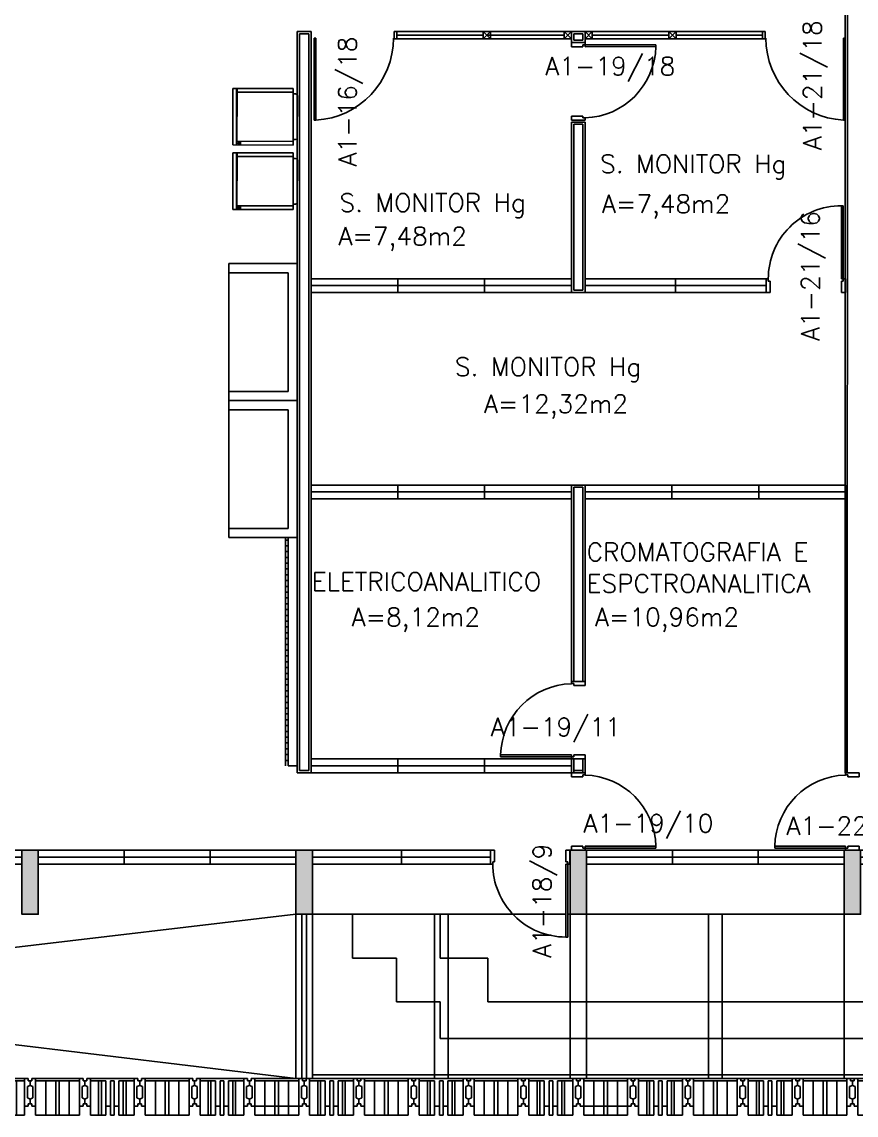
# Model space of a CAD drawing. Header units: inches. Extents: x -15 to 119, y -6 to 56.
# Drawn here: x 11.71 to 20.84, y 0.02 to 12 of the extents above; entities that cross this region are included whole.
import ezdxf

# ---------------------------------------------------------------- set-up
doc = ezdxf.new("R2010")
doc.units = ezdxf.units.IN
doc.header["$MEASUREMENT"] = 0
doc.header["$PDMODE"] = 1
doc.linetypes.add('HIDDEN', pattern=[9.525, 6.35, -3.175])
doc.layers.get('0').update_dxf_attribs({"linetype": 'CONTINUOUS'})
for name, color, linetype in [('ar-acesso', 2, 'CONTINUOUS'), ('ar-alv', 2, 'CONTINUOUS'), ('ar-brs', 1, 'CONTINUOUS'), ('ar-cap', 2, 'CONTINUOUS'), ('ar-castelo', 2, 'CONTINUOUS'), ('ar-copa', 1, 'CONTINUOUS'), ('ar-div', 2, 'CONTINUOUS'), ('ar-esq', 2, 'CONTINUOUS'), ('ar-estc', 3, 'CONTINUOUS'), ('ar-porta', 1, 'CONTINUOUS'), ('ar-proj', 1, 'HIDDEN'), ('ar-reboco', 2, 'CONTINUOUS'), ('ar-xis', 1, 'CONTINUOUS'), ('brs-proj', 1, 'HIDDEN'), ('brs1', 2, 'CONTINUOUS'), ('brs2', 1, 'CONTINUOUS'), ('brs3', 1, 'CONTINUOUS'), ('brs4', 1, 'CONTINUOUS'), ('brs5', 1, 'CONTINUOUS'), ('cap01', 2, 'CONTINUOUS'), ('cap02', 1, 'CONTINUOUS'), ('cong', 7, 'CONTINUOUS'), ('COZ1', 1, 'CONTINUOUS'), ('COZ2', 1, 'CONTINUOUS'), ('div1', 3, 'CONTINUOUS'), ('div2', 2, 'CONTINUOUS'), ('ENDEREÇO', 2, 'CONTINUOUS'), ('esq-01', 3, 'CONTINUOUS'), ('esq-02', 2, 'CONTINUOUS'), ('estc-01', 3, 'CONTINUOUS'), ('h-estc', 8, 'CONTINUOUS'), ('ptm', 2, 'CONTINUOUS'), ('ptm1', 1, 'CONTINUOUS')]:
    doc.layers.add(name, color=color, linetype=linetype)
doc.styles.add('UNB-100', font='simplex.shx', dxfattribs={"height": 0.2})
pattern_1 = [(0, (75.11, 47.725), (0, 0.0635), [])]

# ---------------------------------------------------------------- blocks, each defined once
blk = doc.blocks.new('plr01-01p')
at = {"layer": 'h-estc'}
blk.add_hatch(color=256, dxfattribs=at).paths.add_polyline_path([(0.09, 0.075), (-0.09, 0.075), (-0.09, -0.625), (0.09, -0.625)])
at = {"layer": 'cong'}
blk.add_point((0, 0), dxfattribs=at)
at = {"layer": 'estc-01'}
blk.add_lwpolyline([(-0.09, 0.075), (-0.09, -0.625), (0.09, -0.625), (0.09, 0.075)], close=True, dxfattribs=at)
blk = doc.blocks.new('esq02-01p')
at = {"layer": 'cong'}
blk.add_point((0, 0), dxfattribs=at)
at = {"layer": 'esq-01'}
for p, q in [((2.91, 0), (0.09, 0)), ((1.03, -0.075), (1.03, 0.075)), ((1.97, -0.075), (1.97, 0.075))]:
    blk.add_line(p, q, dxfattribs=at)
at = {"layer": 'esq-02'}
blk.add_lwpolyline([(2.91, -0.075), (0.09, -0.075), (0.09, 0.075), (2.91, 0.075)], close=True, dxfattribs=at)
blk = doc.blocks.new('pm-80-01p')
at = {"layer": 'cong'}
blk.add_point((0, 0), dxfattribs=at)
at = {"layer": 'ptm'}
for p, q in [((0.105, 0.075), (0.105, 0.875)), ((0.125, 0.875), (0.105, 0.875)), ((0.125, 0.075), (0.125, 0.875)), ((0.105, 0.075), (0.08, 0.075)), ((0.08, 0.075), (0.08, -0.075)), ((0.125, 0.075), (0.105, 0.075)), ((0.105, 0.075), (0.105, 0.05)), ((0.125, 0.05), (0.105, 0.05)), ((0.125, 0.05), (0.125, -0.075)), ((0.905, 0.05), (0.905, -0.075)), ((0.905, 0.05), (0.925, 0.05)), ((0.925, 0.075), (0.95, 0.075)), ((0.925, 0.075), (0.925, 0.05)), ((0.95, 0.075), (0.95, -0.075)), ((0.08, -0.075), (0.125, -0.075)), ((0.95, -0.075), (0.905, -0.075))]:
    blk.add_line(p, q, dxfattribs=at)
at = {"layer": 'ptm', "color": 1}
blk.add_arc((0.125, 0.075), 0.8, 360, 90, dxfattribs=at)
blk = doc.blocks.new('esq05-01p')
at = {"layer": 'cong'}
blk.add_point((0, 0), dxfattribs=at)
at = {"layer": 'esq-01'}
blk.add_line((2.0375, 0), (0.09, 0), dxfattribs=at)
at = {"layer": 'esq-02'}
blk.add_line((1.06375, 0.075), (1.06375, -0.075), dxfattribs=at)
blk.add_lwpolyline([(2.0375, -0.075), (0.09, -0.075), (0.09, 0.075), (2.0375, 0.075), (2.0375, -0.075)], close=True, dxfattribs=at)
at = {"xscale": -1}
blk.add_blockref('pm-80-01p', (2.9875, 0), dxfattribs=at)
blk = doc.blocks.new('brs01-01p-leste')
at = {"layer": 'brs1'}
for p, q in [((-3, 0.2), (-2.98, 0.2)), ((-3, 0.2), (-3, 0.15)), ((-3, 0.15), (-2.97, 0.137)), ((-2.98, 0.225), (-2.94, 0.225)), ((-2.98, 0.2), (-2.98, 0.225)), ((-2.97, 0.137), (-2.97, 0.013)), ((-2.94, -0.075), (-2.94, 0.225)), ((-2.42, 0.225), (-2.46, 0.225)), ((-2.46, -0.075), (-2.46, 0.225)), ((-2.4, 0.15), (-2.43, 0.137)), ((-2.43, 0.137), (-2.43, 0.013)), ((-2.42, 0.2), (-2.42, 0.225)), ((-2.4, 0.2), (-2.42, 0.2)), ((-2.4, 0.2), (-2.38, 0.2)), ((-2.4, 0.2), (-2.4, 0.15)), ((-2.4, 0.2), (-2.4, 0.15)), ((-2.4, 0.15), (-2.37, 0.137)), ((-2.38, 0.225), (-2.34, 0.225)), ((-2.38, 0.2), (-2.38, 0.225)), ((-2.37, 0.137), (-2.37, 0.013)), ((-2.34, -0.075), (-2.34, 0.225)), ((-1.82, 0.225), (-1.86, 0.225)), ((-1.86, -0.075), (-1.86, 0.225)), ((-1.8, 0.15), (-1.83, 0.137)), ((-1.83, 0.137), (-1.83, 0.013)), ((-1.82, 0.2), (-1.82, 0.225)), ((-1.8, 0.2), (-1.82, 0.2)), ((-1.8, 0.2), (-1.78, 0.2)), ((-1.8, 0.2), (-1.8, 0.15)), ((-1.8, 0.2), (-1.8, 0.15)), ((-1.8, 0.15), (-1.77, 0.137)), ((-1.78, 0.225), (-1.74, 0.225)), ((-1.78, 0.2), (-1.78, 0.225)), ((-1.77, 0.137), (-1.77, 0.013)), ((-1.74, -0.075), (-1.74, 0.225)), ((-1.22, 0.225), (-1.26, 0.225)), ((-1.26, -0.075), (-1.26, 0.225)), ((-1.2, 0.15), (-1.23, 0.137)), ((-1.23, 0.137), (-1.23, 0.013)), ((-1.22, 0.2), (-1.22, 0.225)), ((-1.2, 0.2), (-1.22, 0.2)), ((-1.2, 0.2), (-1.18, 0.2)), ((-1.2, 0.2), (-1.2, 0.15)), ((-1.2, 0.2), (-1.2, 0.15)), ((-1.2, 0.15), (-1.17, 0.137)), ((-1.18, 0.225), (-1.14, 0.225)), ((-1.18, 0.2), (-1.18, 0.225)), ((-1.17, 0.137), (-1.17, 0.013)), ((-1.14, -0.075), (-1.14, 0.225)), ((-0.62, 0.225), (-0.66, 0.225)), ((-0.66, -0.075), (-0.66, 0.225)), ((-0.6, 0.15), (-0.63, 0.137)), ((-0.63, 0.137), (-0.63, 0.013)), ((-0.62, 0.2), (-0.62, 0.225)), ((-0.6, 0.2), (-0.62, 0.2)), ((-0.6, 0.2), (-0.6, 0.15)), ((-0.6, 0.2), (-0.58, 0.2)), ((-0.6, 0.2), (-0.6, 0.15)), ((-0.6, 0.15), (-0.57, 0.137)), ((-0.58, 0.225), (-0.54, 0.225)), ((-0.58, 0.2), (-0.58, 0.225)), ((-0.57, 0.137), (-0.57, 0.013)), ((-0.54, -0.075), (-0.54, 0.225)), ((-0.02, 0.225), (-0.06, 0.225)), ((-0.06, -0.075), (-0.06, 0.225)), ((0, 0.15), (-0.03, 0.137)), ((-0.03, 0.137), (-0.03, 0.013)), ((-0.02, 0.2), (-0.02, 0.225)), ((0, 0.2), (-0.02, 0.2)), ((0, 0.2), (0, 0.15)), ((-3, 0), (-2.97, 0.013)), ((-2.4, 0), (-2.43, 0.013)), ((-2.4, 0), (-2.37, 0.013)), ((-1.8, 0), (-1.83, 0.013)), ((-1.8, 0), (-1.77, 0.013)), ((-1.2, 0), (-1.23, 0.013)), ((-1.2, 0), (-1.17, 0.013)), ((-0.6, 0), (-0.63, 0.013)), ((-0.6, 0), (-0.57, 0.013)), ((0, 0), (-0.03, 0.013)), ((-3, -0.05), (-3, 0)), ((-3, -0.05), (-2.98, -0.05)), ((-2.98, -0.05), (-2.98, -0.075)), ((-2.98, -0.075), (-2.94, -0.075)), ((-2.42, -0.075), (-2.46, -0.075)), ((-2.42, -0.05), (-2.42, -0.075)), ((-2.4, -0.05), (-2.42, -0.05)), ((-2.4, -0.05), (-2.4, 0)), ((-2.4, -0.05), (-2.4, 0)), ((-2.4, -0.05), (-2.38, -0.05)), ((-2.38, -0.05), (-2.38, -0.075)), ((-2.38, -0.075), (-2.34, -0.075)), ((-1.82, -0.075), (-1.86, -0.075)), ((-1.82, -0.05), (-1.82, -0.075)), ((-1.8, -0.05), (-1.82, -0.05)), ((-1.8, -0.05), (-1.8, 0)), ((-1.8, -0.05), (-1.8, 0)), ((-1.8, -0.05), (-1.78, -0.05)), ((-1.78, -0.05), (-1.78, -0.075)), ((-1.78, -0.075), (-1.74, -0.075)), ((-1.22, -0.075), (-1.26, -0.075)), ((-1.22, -0.05), (-1.22, -0.075)), ((-1.2, -0.05), (-1.22, -0.05)), ((-1.2, -0.05), (-1.2, 0)), ((-1.2, -0.05), (-1.2, 0)), ((-1.2, -0.05), (-1.18, -0.05)), ((-1.18, -0.05), (-1.18, -0.075)), ((-1.18, -0.075), (-1.14, -0.075)), ((-0.62, -0.075), (-0.66, -0.075)), ((-0.62, -0.05), (-0.62, -0.075)), ((-0.6, -0.05), (-0.62, -0.05)), ((-0.6, -0.05), (-0.6, 0)), ((-0.6, -0.05), (-0.6, 0)), ((-0.6, -0.05), (-0.58, -0.05)), ((-0.58, -0.05), (-0.58, -0.075)), ((-0.58, -0.075), (-0.54, -0.075)), ((-0.02, -0.075), (-0.06, -0.075)), ((-0.02, -0.05), (-0.02, -0.075)), ((0, -0.05), (-0.02, -0.05)), ((0, -0.05), (0, 0))]:
    blk.add_line(p, q, dxfattribs=at)
at = {"layer": 'brs2'}
for p, q in [((-2.94, 0.225), (-2.46, 0.225)), ((-2.34, 0.225), (-1.86, 0.225)), ((-2.229, 0.2), (-2.12, 0.2)), ((-1.971, 0.2), (-2.08, 0.2)), ((-1.74, 0.225), (-1.26, 0.225)), ((-1.14, 0.225), (-0.66, 0.225)), ((-1.029, 0.2), (-0.92, 0.2)), ((-0.771, 0.2), (-0.88, 0.2)), ((-0.54, 0.225), (-0.06, 0.225)), ((-2.772, -0.075), (-2.72, -0.075)), ((-2.628, -0.075), (-2.68, -0.075)), ((-1.572, -0.075), (-1.52, -0.075)), ((-1.428, -0.075), (-1.48, -0.075)), ((-0.372, -0.075), (-0.32, -0.075)), ((-0.228, -0.075), (-0.28, -0.075)), ((-2.229, -0.175), (-2.12, -0.175)), ((-1.971, -0.175), (-2.08, -0.175)), ((-1.029, -0.175), (-0.92, -0.175)), ((-0.771, -0.175), (-0.88, -0.175))]:
    blk.add_line(p, q, dxfattribs=at)
at = {"layer": 'brs3'}
for p, q in [((-2.82, 0.2), (-2.82, -0.175)), ((-2.772, 0.2), (-2.82, 0.2)), ((-2.772, 0.2), (-2.772, -0.175)), ((-2.628, 0.2), (-2.628, -0.175)), ((-2.628, 0.2), (-2.58, 0.2)), ((-2.58, 0.2), (-2.58, -0.175)), ((-2.12, -0.175), (-2.12, 0.2)), ((-2.12, 0.2), (-2.08, 0.2)), ((-2.08, -0.175), (-2.08, 0.2)), ((-1.62, 0.2), (-1.62, -0.175)), ((-1.572, 0.2), (-1.62, 0.2)), ((-1.572, 0.2), (-1.572, -0.175)), ((-1.428, 0.2), (-1.428, -0.175)), ((-1.428, 0.2), (-1.38, 0.2)), ((-1.38, 0.2), (-1.38, -0.175)), ((-0.92, -0.175), (-0.92, 0.2)), ((-0.92, 0.2), (-0.88, 0.2)), ((-0.88, -0.175), (-0.88, 0.2)), ((-0.42, 0.2), (-0.42, -0.175)), ((-0.372, 0.2), (-0.42, 0.2)), ((-0.372, 0.2), (-0.372, -0.175)), ((-0.228, 0.2), (-0.228, -0.175)), ((-0.228, 0.2), (-0.18, 0.2)), ((-0.18, 0.2), (-0.18, -0.175)), ((-2.772, -0.175), (-2.82, -0.175)), ((-2.628, -0.175), (-2.58, -0.175)), ((-2.12, -0.175), (-2.08, -0.175)), ((-1.572, -0.175), (-1.62, -0.175)), ((-1.428, -0.175), (-1.38, -0.175)), ((-0.92, -0.175), (-0.88, -0.175)), ((-0.372, -0.175), (-0.42, -0.175)), ((-0.228, -0.175), (-0.18, -0.175))]:
    blk.add_line(p, q, dxfattribs=at)
at = {"layer": 'brs4'}
for p, q in [((-2.85, 0.2), (-2.94, 0.2)), ((-2.85, -0.175), (-2.85, 0.2)), ((-2.85, 0.2), (-2.82, 0.2)), ((-2.72, -0.175), (-2.72, 0.2)), ((-2.72, 0.2), (-2.68, 0.2)), ((-2.68, -0.175), (-2.68, 0.2)), ((-2.55, 0.2), (-2.58, 0.2)), ((-2.55, 0.2), (-2.46, 0.2)), ((-2.55, -0.175), (-2.55, 0.2)), ((-2.229, 0.2), (-2.34, 0.2)), ((-2.229, -0.175), (-2.229, 0.2)), ((-1.971, 0.2), (-1.86, 0.2)), ((-1.971, -0.175), (-1.971, 0.2)), ((-1.65, 0.2), (-1.74, 0.2)), ((-1.65, -0.175), (-1.65, 0.2)), ((-1.65, 0.2), (-1.62, 0.2)), ((-1.52, -0.175), (-1.52, 0.2)), ((-1.52, 0.2), (-1.48, 0.2)), ((-1.48, -0.175), (-1.48, 0.2)), ((-1.35, 0.2), (-1.38, 0.2)), ((-1.35, 0.2), (-1.26, 0.2)), ((-1.35, -0.175), (-1.35, 0.2)), ((-1.029, 0.2), (-1.14, 0.2)), ((-1.029, -0.175), (-1.029, 0.2)), ((-0.771, 0.2), (-0.66, 0.2)), ((-0.771, -0.175), (-0.771, 0.2)), ((-0.45, 0.2), (-0.54, 0.2)), ((-0.45, -0.175), (-0.45, 0.2)), ((-0.45, 0.2), (-0.42, 0.2)), ((-0.32, -0.175), (-0.32, 0.2)), ((-0.32, 0.2), (-0.28, 0.2)), ((-0.28, -0.175), (-0.28, 0.2)), ((-0.15, 0.2), (-0.18, 0.2)), ((-0.15, 0.2), (-0.06, 0.2)), ((-0.15, -0.175), (-0.15, 0.2)), ((-2.94, -0.075), (-2.94, -0.175)), ((-2.46, -0.075), (-2.46, -0.175)), ((-2.34, -0.075), (-2.34, -0.175)), ((-1.86, -0.075), (-1.86, -0.175)), ((-1.74, -0.075), (-1.74, -0.175)), ((-1.26, -0.075), (-1.26, -0.175)), ((-1.14, -0.075), (-1.14, -0.175)), ((-0.66, -0.075), (-0.66, -0.175)), ((-0.54, -0.075), (-0.54, -0.175)), ((-0.06, -0.075), (-0.06, -0.175)), ((-2.85, -0.175), (-2.94, -0.175)), ((-2.85, -0.175), (-2.82, -0.175)), ((-2.72, -0.175), (-2.68, -0.175)), ((-2.55, -0.175), (-2.58, -0.175)), ((-2.55, -0.175), (-2.46, -0.175)), ((-2.229, -0.175), (-2.34, -0.175)), ((-1.971, -0.175), (-1.86, -0.175)), ((-1.65, -0.175), (-1.74, -0.175)), ((-1.65, -0.175), (-1.62, -0.175)), ((-1.52, -0.175), (-1.48, -0.175)), ((-1.35, -0.175), (-1.38, -0.175)), ((-1.35, -0.175), (-1.26, -0.175)), ((-1.029, -0.175), (-1.14, -0.175)), ((-0.771, -0.175), (-0.66, -0.175)), ((-0.45, -0.175), (-0.54, -0.175)), ((-0.45, -0.175), (-0.42, -0.175)), ((-0.32, -0.175), (-0.28, -0.175)), ((-0.15, -0.175), (-0.18, -0.175)), ((-0.15, -0.175), (-0.06, -0.175))]:
    blk.add_line(p, q, dxfattribs=at)
at = {"layer": 'cong'}
for p in [(-2.4, 0), (-1.8, 0), (-1.2, 0), (-0.6, 0), (0, 0)]:
    blk.add_point(p, dxfattribs=at)
blk = doc.blocks.new('BRS01-03C')
at = {"layer": 'brs-proj'}
blk.add_line((0.54, 0.075), (0.06, 0.075), dxfattribs=at)
at = {"layer": 'brs1'}
for p, q in [((0, 0.05), (0.02, 0.05)), ((0, 0.05), (0, 0)), ((0, 0), (0.03, -0.013)), ((0.02, 0.075), (0.06, 0.075)), ((0.02, 0.05), (0.02, 0.075)), ((0.06, 0.075), (0.06, -0.225)), ((0.54, 0.075), (0.54, -0.225)), ((0.58, 0.075), (0.54, 0.075)), ((0.6, 0), (0.57, -0.013)), ((0.58, 0.05), (0.58, 0.075)), ((0.6, 0.05), (0.58, 0.05)), ((0.6, 0.05), (0.6, 0)), ((0.03, -0.137), (0.03, -0.013)), ((0.57, -0.137), (0.57, -0.013)), ((0, -0.15), (0.03, -0.137)), ((0, -0.2), (0, -0.15)), ((0, -0.2), (0.02, -0.2)), ((0.02, -0.2), (0.02, -0.225)), ((0.02, -0.225), (0.06, -0.225)), ((0.58, -0.225), (0.54, -0.225)), ((0.6, -0.15), (0.57, -0.137)), ((0.58, -0.2), (0.58, -0.225)), ((0.6, -0.2), (0.58, -0.2)), ((0.6, -0.2), (0.6, -0.15))]:
    blk.add_line(p, q, dxfattribs=at)
at = {"layer": 'brs2'}
blk.add_line((0.54, -0.225), (0.06, -0.225), dxfattribs=at)
at = {"layer": 'brs3'}
for p, q in [((0.28, 0.175), (0.28, -0.2)), ((0.32, 0.175), (0.28, 0.175)), ((0.32, 0.175), (0.32, -0.2)), ((0.32, -0.2), (0.28, -0.2))]:
    blk.add_line(p, q, dxfattribs=at)
at = {"layer": 'brs4'}
for p, q in [((0.06, 0.075), (0.06, 0.175)), ((0.171, 0.175), (0.06, 0.175)), ((0.171, 0.175), (0.171, -0.2)), ((0.429, 0.175), (0.54, 0.175)), ((0.429, 0.175), (0.429, -0.2)), ((0.54, 0.075), (0.54, 0.175)), ((0.171, -0.2), (0.06, -0.2)), ((0.429, -0.2), (0.54, -0.2))]:
    blk.add_line(p, q, dxfattribs=at)
at = {"layer": 'brs4', "color": 1}
for p, q in [((0.171, 0.175), (0.28, 0.175)), ((0.429, 0.175), (0.32, 0.175)), ((0.171, -0.2), (0.28, -0.2)), ((0.429, -0.2), (0.32, -0.2))]:
    blk.add_line(p, q, dxfattribs=at)
at = {"layer": 'brs5'}
blk.add_line((0.54, 0.075), (0.06, 0.075), dxfattribs=at)
at = {"layer": 'cong'}
blk.add_point((0, 0), dxfattribs=at)
blk = doc.blocks.new('esq17b-01p')
at = {"layer": 'cong'}
blk.add_point((0.015, 0), dxfattribs=at)
at = {"layer": 'esq-01'}
for p, q in [((2.94, 0), (0.09, 0)), ((1.04, -0.075), (1.04, 0.075)), ((1.99, -0.075), (1.99, 0.075))]:
    blk.add_line(p, q, dxfattribs=at)
at = {"layer": 'esq-02'}
blk.add_lwpolyline([(2.94, -0.075), (0.09, -0.075), (0.09, 0.075), (2.94, 0.075)], close=True, dxfattribs=at)
blk = doc.blocks.new('cp-01p')
at = {"layer": 'cap01'}
for p, q in [((-0.75, 0.75), (-0.75, 0.65)), ((-0.75, 0.75), (0, 0.75)), ((-0.725, 0.75), (0, 0.75)), ((0, -0.75), (0, 0.75)), ((-0.75, 0.65), (-0.1, 0.65)), ((-0.1, -0.65), (-0.1, 0.65)), ((-0.75, -0.65), (-0.1, -0.65)), ((-0.75, -0.65), (-0.75, -0.75)), ((-0.75, -0.75), (0, -0.75))]:
    blk.add_line(p, q, dxfattribs=at)
at = {"layer": 'cap02'}
blk.add_line((-0.75, 0.65), (-0.75, -0.65), dxfattribs=at)
blk = doc.blocks.new('GLDR-01P')
at = {"layer": 'COZ1', "color": 2}
for p, q in [((310, -65), (-310, -65)), ((-310, -65), (-310, -725)), ((310, -725), (310, -65)), ((-310, -725), (310, -725))]:
    blk.add_line(p, q, dxfattribs=at)
at = {"layer": 'COZ2', "color": 2}
for p, q in [((-270, -65), (-270, -680)), ((-250, -40), (-250, -65)), ((230, -20), (-230, -20)), ((250, -65), (250, -40)), ((270, -680), (270, -65)), ((-310, -680), (310, -680)), ((-310, -685), (310, -685)), ((270, -640), (310, -640))]:
    blk.add_line(p, q, dxfattribs=at)
blk.add_circle((290, -660), 9.23, dxfattribs=at)
for centre, start, end in [((-230, -40), 90, 180), ((230, -40), 0, 90)]:
    blk.add_arc(centre, 20, start, end, dxfattribs=at)
blk = doc.blocks.new('div-03p')
at = {"layer": 'cong'}
blk.add_point((0, 0), dxfattribs=at)
at = {"layer": 'div1'}
for p, q in [((0.886, 0.04), (0.039, 0.04)), ((0.039, -0.04), (0.886, -0.04))]:
    blk.add_line(p, q, dxfattribs=at)
blk.add_lwpolyline([(0.039, -0.04), (-0.039, -0.04), (-0.039, 0.04), (0.039, 0.04)], close=True, dxfattribs=at)
at = {"layer": 'div2'}
for p, q in [((-0.039, -0.04), (0.039, 0.04)), ((-0.039, 0.04), (0.039, -0.04)), ((0.886, 0), (0.039, 0))]:
    blk.add_line(p, q, dxfattribs=at)
blk = doc.blocks.new('div-04p')
at = {"layer": 'cong'}
blk.add_point((0, 0), dxfattribs=at)
at = {"layer": 'div1'}
for p, q in [((-0.04, 0.04), (-1.015, 0.04)), ((-1.015, -0.04), (-1.015, 0.04)), ((-0.985, -0.04), (-0.985, 0.04)), ((-0.04, -0.04), (-1.015, -0.04))]:
    blk.add_line(p, q, dxfattribs=at)
blk.add_lwpolyline([(-0.04, 0.04), (0.04, 0.04), (0.04, -0.04), (-0.04, -0.04)], close=True, dxfattribs=at)
at = {"layer": 'div2'}
for p, q in [((-0.985, 0), (-0.04, 0)), ((0.04, 0.04), (-0.04, -0.04)), ((0.04, -0.04), (-0.04, 0.04))]:
    blk.add_line(p, q, dxfattribs=at)
blk = doc.blocks.new('pm-90-03p')
at = {"layer": 'cong'}
blk.add_point((0, 0), dxfattribs=at)
at = {"layer": 'ptm'}
for p, q in [((0.105, 0.075), (0.105, 0.975)), ((0.125, 0.975), (0.105, 0.975)), ((0.125, 0.075), (0.125, 0.975)), ((0.125, 0.075), (0.105, 0.075)), ((0.125, 0.075), (0.105, 0.075))]:
    blk.add_line(p, q, dxfattribs=at)
at = {"layer": 'ptm', "color": 1}
blk.add_arc((0.073, 0.074), 0.902, 0.054, 86.687, dxfattribs=at)
blk = doc.blocks.new('pm-80-02p')
at = {"layer": 'cong'}
blk.add_point((0, 0), dxfattribs=at)
at = {"layer": 'ptm'}
for p, q in [((0.105, 0.075), (0.104, 0.85)), ((0.124, 0.85), (0.104, 0.85)), ((0.125, 0.075), (0.124, 0.85)), ((0.105, 0.075), (0.08, 0.075)), ((0.08, 0.075), (0.08, -0.075)), ((0.125, 0.075), (0.105, 0.075)), ((0.105, 0.075), (0.105, 0.05)), ((0.125, 0.05), (0.105, 0.05)), ((0.125, 0.05), (0.125, -0.075)), ((0.885, 0.05), (0.885, -0.075)), ((0.885, 0.05), (0.905, 0.05)), ((0.905, 0.075), (0.93, 0.075)), ((0.905, 0.075), (0.905, 0.05)), ((0.93, 0.075), (0.93, -0.075)), ((0.08, -0.075), (0.125, -0.075)), ((0.93, -0.075), (0.885, -0.075))]:
    blk.add_line(p, q, dxfattribs=at)
at = {"layer": 'ptm1', "color": 1}
blk.add_arc((0.105, 0.05), 0.8, 1.7908, 88.6113, dxfattribs=at)
blk = doc.blocks.new('esq17d-01p')
at = {"layer": 'cong'}
blk.add_point((0.1, 0), dxfattribs=at)
blk.add_point((0.1, 0), dxfattribs=at)
at = {"layer": 'esq-01'}
for p, q in [((1.18, 0.075), (1.18, -0.075)), ((2.17, 0), (0.19, 0))]:
    blk.add_line(p, q, dxfattribs=at)
at = {"layer": 'esq-02'}
blk.add_lwpolyline([(2.17, 0.075), (0.19, 0.075), (0.19, -0.075), (2.17, -0.075), (2.17, 0.075)], close=True, dxfattribs=at)
at = {"layer": 'ptm', "rotation": 180}
blk.add_blockref('pm-80-01p', (3.12, 0), dxfattribs=at)

msp = doc.modelspace()

# ---------------------------------------------------------------- hatches: boundary and pattern name
at = {"layer": 'ar-reboco'}
h = msp.add_hatch(dxfattribs=at)
h.set_pattern_fill('LINE', color=256, scale=0.02, style=0)
h.set_pattern_definition(pattern_1)
h.paths.add_polyline_path([(14.625, 6.35), (14.595, 6.35), (14.595, 5.85), (14.625, 5.85)])
h.paths.add_polyline_path([(14.625, 5.85), (14.595, 5.85), (14.595, 4.85), (14.625, 4.85)])
h.paths.add_polyline_path([(14.625, 4.85), (14.595, 4.85), (14.595, 3.85), (14.625, 3.85)])
h.paths.add_polyline_path([(14.132, 5.303), (14.66, 5.303), (14.66, 5.603), (14.132, 5.603)], flags=9)
h.paths.add_polyline_path([(13.711, 5.028), (14.678, 5.028), (14.678, 5.328), (13.711, 5.328)], flags=9)
h = msp.add_hatch(dxfattribs=at)
h.set_pattern_fill('LINE', color=256, scale=0.02, style=0)
h.set_pattern_definition(pattern_1)
h.paths.add_polyline_path([(14.625, 5.85), (14.595, 5.85), (14.595, 4.85), (14.625, 4.85)])

# ---------------------------------------------------------------- linework, layer by layer
at = {"layer": 'ar-acesso'}
for p, q in [((14.71, 2.225), (14.71, 0.425)), ((14.89, 2.225), (17.665, 2.225)), ((14.89, 2.225), (14.89, 0.425)), ((15.33, 2.225), (15.33, 1.745)), ((16.29, 2.225), (16.29, 1.745)), ((17.685, 2.225), (17.71, 2.225)), ((17.685, 2.225), (17.71, 2.225)), ((17.89, 2.225), (20.71, 2.225)), ((15.33, 1.745), (15.81, 1.745)), ((15.81, 1.745), (15.81, 1.265)), ((16.81, 1.745), (16.29, 1.745)), ((16.81, 1.745), (16.81, 1.265)), ((15.81, 1.265), (16.29, 1.265)), ((16.29, 1.265), (16.29, 0.865)), ((16.81, 1.265), (22.41, 1.265)), ((16.29, 0.865), (21.8, 0.865)), ((14.71, 0.425), (25.075, 0.425)), ((14.89, 0.465), (23.71, 0.465))]:
    msp.add_line(p, q, dxfattribs=at)
at = {"layer": 'ar-alv'}
for p, q in [((20.723, 12.775), (20.72, 3.775)), ((20.748, 12.775), (20.745, 3.775)), ((14.75, 3.8), (14.75, 11.865)), ((14.85, 11.865), (14.75, 11.865)), ((14.85, 6.925), (14.85, 11.865)), ((17.75, 11.865), (17.85, 11.865)), ((17.75, 11.795), (17.75, 11.865)), ((17.85, 11.795), (17.85, 11.865)), ((14.875, 9.925), (14.875, 11.775)), ((17.85, 11.795), (17.75, 11.795)), ((17.75, 9.059), (17.75, 10.875)), ((17.85, 10.875), (17.75, 10.875)), ((17.85, 9.059), (17.85, 10.875)), ((17.85, 9.059), (17.75, 9.059)), ((14.85, 3.8), (14.85, 8.732)), ((17.75, 6.9), (17.85, 6.9)), ((17.75, 4.775), (17.75, 6.9)), ((17.85, 4.775), (17.85, 6.9)), ((17.75, 3.775), (17.75, 3.925)), ((17.85, 3.775), (17.85, 3.925)), ((14.85, 3.8), (14.75, 3.8)), ((17.85, 3.8), (17.75, 3.8))]:
    msp.add_line(p, q, dxfattribs=at)
at = {"layer": 'ar-castelo'}
msp.add_lwpolyline([(14.625, 3.85), (14.725, 3.85), (14.725, 6.35), (14.625, 6.35)], close=True, dxfattribs=at)
at = {"layer": 'ar-esq'}
for p, q in [((14.775, 2.225), (14.775, 0.425)), ((14.825, 2.225), (14.825, 0.425))]:
    msp.add_line(p, q, dxfattribs=at)
at = {"layer": 'ar-proj'}
for p, q in [((16.225, 2.225), (16.225, 0.425)), ((16.375, 2.225), (16.375, 0.425)), ((17.71, 0.425), (17.71, 2.225)), ((17.89, 0.425), (17.89, 2.225)), ((19.225, 2.225), (19.225, 0.425)), ((19.375, 2.225), (19.375, 0.425)), ((20.71, 0.425), (20.71, 2.225))]:
    msp.add_line(p, q, dxfattribs=at)
at = {"layer": 'ar-reboco'}
for p, q in [((14.725, 9.775), (14.725, 11.89)), ((14.875, 11.89), (14.725, 11.89)), ((14.875, 6.925), (14.875, 11.89)), ((17.725, 11.89), (17.875, 11.89)), ((17.725, 11.77), (17.725, 11.89)), ((17.875, 11.77), (17.875, 11.89)), ((17.875, 11.77), (17.875, 11.89)), ((17.875, 11.77), (17.725, 11.77)), ((17.725, 9.034), (17.725, 10.9)), ((17.875, 10.9), (17.725, 10.9)), ((17.875, 9.034), (17.875, 10.9)), ((17.875, 9.034), (17.875, 10.9)), ((14.725, 3.775), (14.725, 9.775)), ((17.875, 9.034), (17.725, 9.034)), ((14.875, 3.775), (14.875, 8.732)), ((17.725, 6.925), (17.875, 6.925)), ((17.725, 4.775), (17.725, 6.925)), ((17.875, 4.775), (17.875, 6.925)), ((17.875, 4.775), (17.875, 6.925)), ((20.725, 6.775), (20.725, 3.775)), ((14.595, 3.85), (14.595, 6.35)), ((14.625, 3.85), (14.625, 6.35)), ((17.725, 3.775), (17.725, 3.925)), ((17.875, 3.775), (17.875, 3.925)), ((17.875, 3.775), (17.875, 3.925)), ((14.875, 3.775), (14.725, 3.775)), ((17.875, 3.775), (17.725, 3.775))]:
    msp.add_line(p, q, dxfattribs=at)
at = {"layer": 'ar-xis'}
for p, q in [((14.71, 2.225), (-0.2, 0.475)), ((-0.2, 2.225), (14.71, 0.425))]:
    msp.add_line(p, q, dxfattribs=at)
at = {"layer": 'cong'}
for p in [(19.855, 11.85), (17.8, 9.109)]:
    msp.add_point(p, dxfattribs=at)

# ---------------------------------------------------------------- block references
for p, rotation in [((17.8, 11.85), 269.9999999998576), ((17.8, 3.845), 90), ((20.8, 2.845), 90.00000000000006)]:
    msp.add_blockref('pm-80-02p', p, dxfattribs=dict(rotation=rotation))
at = {"xscale": -1, "rotation": 269.9999999999999}
msp.add_blockref('pm-80-02p', (17.8, 2.845), dxfattribs=at)
at = {"layer": 'ar-alv', "xscale": -1, "rotation": 180}
msp.add_blockref('esq05-01p', (14.802, 2.85), dxfattribs=at)
at = {"layer": 'ar-brs', "xscale": -1}
for p in [(11.2, 0.2), (14.8, 0.2), (18.4, 0.2)]:
    msp.add_blockref('brs01-01p-leste', p, dxfattribs=at)
at = {"layer": 'ar-brs', "xscale": -1, "rotation": 180}
for p in [(14.2, 0.2), (17.8, 0.2)]:
    msp.add_blockref('BRS01-03C', p, dxfattribs=at)
at = {"layer": 'ar-cap', "xscale": -1, "rotation": 180.0000000000001}
for p in [(14.725, 8.6), (14.725, 7.1)]:
    msp.add_blockref('cp-01p', p, dxfattribs=at)
at = {"layer": 'ar-copa', "xscale": 0.001000000000004775, "yscale": 0.001000000000004775, "zscale": 0.001000000000004775, "rotation": 269.9305327043011}
for p in [(14.745, 10.958), (14.745, 10.252)]:
    msp.add_blockref('GLDR-01P', p, dxfattribs=at)
at = {"layer": 'ar-div'}
msp.add_blockref('div-04p', (16.8, 11.85), dxfattribs=at)
at = {"layer": 'ar-div', "rotation": 180.0000000000032}
msp.add_blockref('div-03p', (17.686, 11.85), dxfattribs=at)
at = {"layer": 'ar-div', "xscale": -1, "rotation": 180}
msp.add_blockref('div-03p', (17.914, 11.85), dxfattribs=at)
at = {"layer": 'ar-div', "xscale": -1}
msp.add_blockref('div-04p', (18.831, 11.85), dxfattribs=at)
at = {"layer": 'ar-esq', "xscale": -1}
for p in [(17.815, 9.109), (17.815, 6.85), (17.815, 3.85)]:
    msp.add_blockref('esq17b-01p', p, dxfattribs=at)
at = {"layer": 'ar-esq'}
msp.add_blockref('esq17b-01p', (17.785, 6.85), dxfattribs=at)
at = {"layer": 'ar-esq', "xscale": -1, "rotation": 180}
for p in [(8.8, 2.85), (11.8, 2.85), (17.8, 2.85), (20.8, 2.85)]:
    msp.add_blockref('esq02-01p', p, dxfattribs=at)
at = {"layer": 'ar-estc'}
for p in [(11.8, 2.85), (14.8, 2.85), (17.8, 2.85), (20.8, 2.85)]:
    msp.add_blockref('plr01-01p', p, dxfattribs=at)
at = {"layer": 'ar-porta', "xscale": -1}
for name, p, rotation in [('pm-90-03p', (14.803, 11.895), 180.0000000000032), ('esq17d-01p', (17.685, 9.109), 179.9999999999553)]:
    msp.add_blockref(name, p, dxfattribs=dict(at, rotation=rotation))
at = {"layer": 'ar-porta', "rotation": 179.9999999999968}
msp.add_blockref('pm-90-03p', (20.828, 11.895), dxfattribs=at)

# ---------------------------------------------------------------- texts
at = {"layer": 'ENDEREÇO', "style": 'UNB-100'}
for s, p in [('A1-21/18', (20.462, 10.591)), ('A1-16/18', (15.374, 10.413)), ('A1-21/16', (20.44, 8.502)), ('A1-18/9', (17.504, 1.746))]:
    msp.add_text(s, height=0.2, rotation=90, dxfattribs=at).set_placement(p)
for s, p in [('A1-19/18', (17.439, 11.412)), ('S. MONITOR Hg', (18.039, 10.342)), ('S. MONITOR Hg', (15.186, 9.917)), ('A=7,48m2', (18.059, 9.904)), ('A=7,48m2', (15.175, 9.55)), ('S. MONITOR Hg', (16.45, 8.12)), ('A=12,32m2', (16.768, 7.714)), ('CROMATOGRAFIA E', (17.892, 6.091)), ('ELETRICOANALITICO', (14.883, 5.768)), ('ESPCTROANALITICA', (17.892, 5.747)), ('A=8,12m2', (15.319, 5.38)), ('A=10,96m2', (17.983, 5.38)), ('A1-19/11', (16.842, 4.176)), ('A1-19/10', (17.856, 3.121)), ('A1-22/10', (20.078, 3.093))]:
    msp.add_text(s, height=0.2, dxfattribs=at).set_placement(p)

doc.saveas('drawing.dxf')
